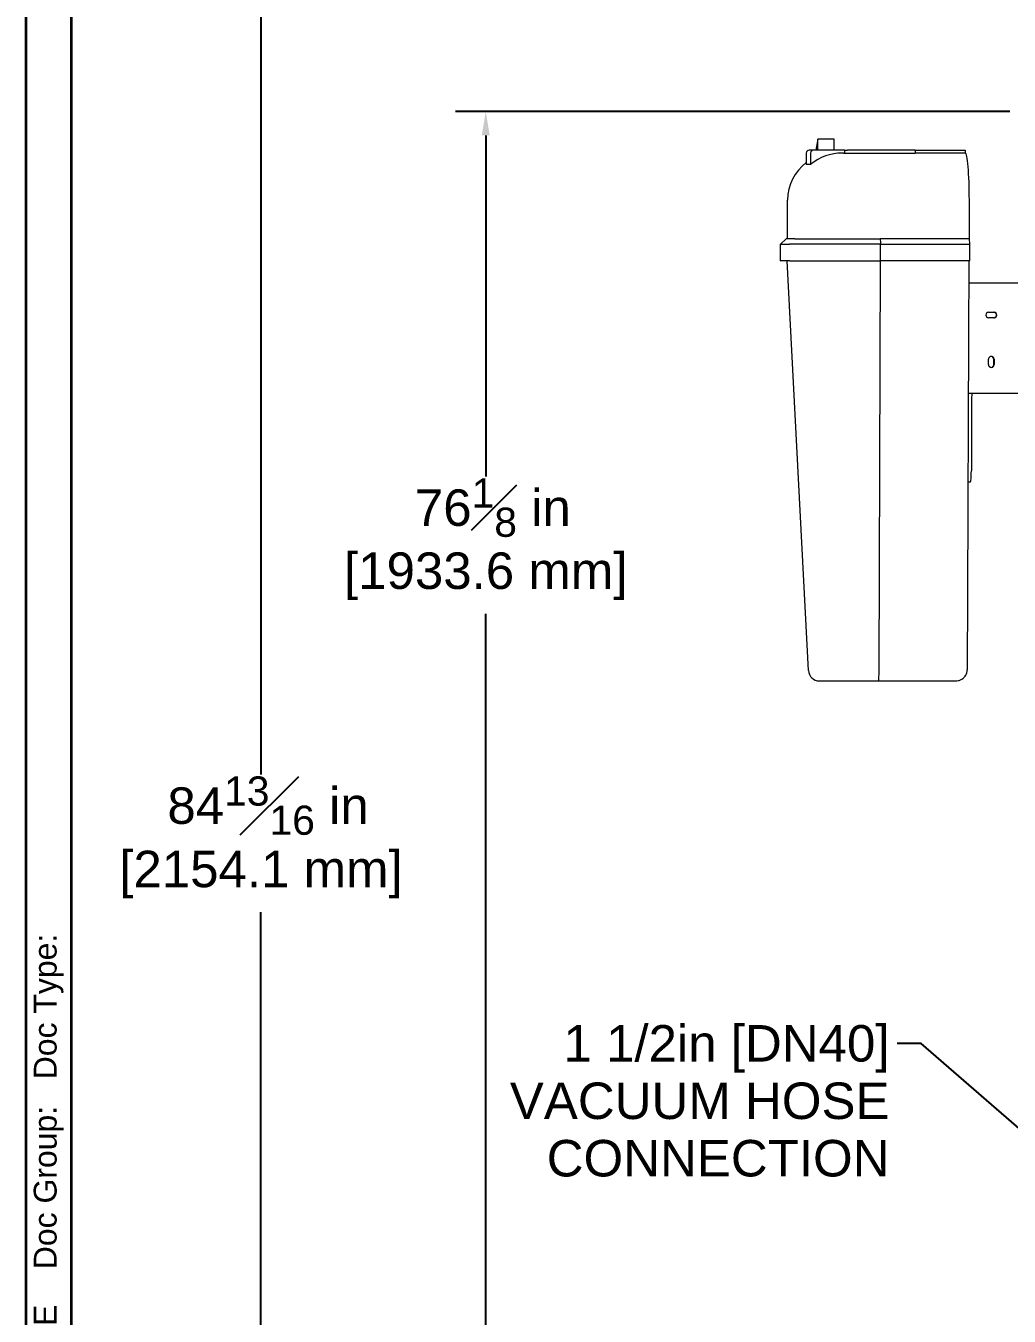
# Model space of a CAD drawing. Header units: inches. Extents: x 14 to 368, y 5 to 236.
# Drawn here: x 13.7 to 58.2, y 59.6 to 117.9 of the extents above; entities that cross this region are included whole.
import ezdxf

# ---------------------------------------------------------------- set-up
doc = ezdxf.new("R2010")
doc.units = ezdxf.units.IN
doc.header["$LTSCALE"] = 11
doc.header["$MEASUREMENT"] = 0
doc.layers.get('0').update_dxf_attribs({"lineweight": 25})
for name, color, linetype, lineweight in [('Border', 7, 'Continuous', 35), ('Dimension (ANSI)', 7, 'Continuous', 25), ('Symbol (ANSI)', 7, 'Continuous', 25), ('Visible (ANSI)', 7, 'Continuous', 50)]:
    doc.layers.add(name, color=color, linetype=linetype, lineweight=lineweight)
doc.styles.add('MEMCOR Medium', font='arial.ttf')
doc.styles.add('Standard A-B-C', font='arial.ttf')
doc.styles.add('Standard D-E', font='arial.ttf')
doc.dimstyles.new('Default (ANSI)', dxfattribs={"dimscale": 11, "dimtxt": 0.15, "dimasz": 0.098425, "dimexe": 0.125, "dimexo": 0.0625, "dimgap": 0.031496, "dimtad": 0, "dimtih": 1, "dimtoh": 1, "dimdec": 4, "dimrnd": 1e-08, "dimzin": 3, "dimdsep": 46, "dimlunit": 5, "dimtxsty": 'MEMCOR Medium', "dimcen": 0.09, "dimdle": 0.393701, "dimclrd": 256, "dimclre": 256, "dimclrt": 256, "dimadec": 0, "dimazin": 1, "dimtfac": 0.8, "dimtofl": 0, "dimtmove": 0, "dimatfit": 3, "dimfxl": 1, "dimfrac": 1, "dimtolj": 1, "dimtzin": 4, "dimlwd": -1, "dimlwe": -1, "dimarcsym": 0})
doc.dimstyles.new('in [mm] D-E NeptuneBenson$7', dxfattribs={"dimscale": 11, "dimtxt": 0.15, "dimasz": 0.098425, "dimexe": 0.125, "dimexo": 0.063, "dimgap": 0.031496, "dimtad": 0, "dimtih": 1, "dimtoh": 1, "dimdec": 4, "dimrnd": 1e-08, "dimzin": 3, "dimdsep": 46, "dimlunit": 5, "dimtxsty": 'Standard D-E', "dimcen": 0.09, "dimdle": 0.393701, "dimclrd": 256, "dimclre": 256, "dimclrt": 256, "dimadec": 1, "dimazin": 1, "dimtfac": 1, "dimtofl": 0, "dimtmove": 0, "dimatfit": 3, "dimfxl": 1, "dimfrac": 1, "dimtolj": 1, "dimtzin": 4, "dimlwd": -1, "dimlwe": -1, "dimarcsym": 0})

# ---------------------------------------------------------------- blocks, each defined once
blk = doc.blocks.new('Borders 22x34_D')
at = {"layer": 'Border'}
for p, q in [((1.25, 21.5), (1.25, 0.5)), ((1.4375, 0.5), (1.4375, 21.3125))]:
    blk.add_line(p, q, dxfattribs=at)
at = {"layer": 'Border', "insert": (1.3437, 3.875), "char_height": 0.094, "attachment_point": 4, "rotation": 90, "style": 'Standard A-B-C'}
blk.add_mtext('\\fArial|b0|i0;{\\H0.0940;BAR = 1" AT PLOT SCALE    Doc Group:   Doc Type: }', dxfattribs=at)
blk = doc.blocks.new('*D19')
at = {"layer": 'Defpoints', "color": 0, "transparency": 16777216}
for p in [(28.005, 122.755), (24.378, 37.946), (57.507, 37.946)]:
    blk.add_point(p, dxfattribs=at)
at = {"layer": 'Dimension (ANSI)', "transparency": 16777216}
for p, q in [((27.317, 122.755), (23.003, 122.755)), ((24.378, 121.672), (24.378, 84.089)), ((24.378, 39.028), (24.378, 77.863)), ((56.819, 37.946), (23.003, 37.946))]:
    blk.add_line(p, q, dxfattribs=at)
for points in [[(24.197, 121.672), (24.558, 121.672), (24.378, 122.755)], [(24.197, 39.028), (24.558, 39.028), (24.378, 37.946)]]:
    blk.add_solid(points, dxfattribs=at)
at = {"layer": 'Dimension (ANSI)', "transparency": 16777216, "char_height": 1.65, "attachment_point": 5, "style": 'MEMCOR Medium'}
for s, insert in [('\\A1; 84{\\H0.8x;\\S13#16;} in', (24.378, 82.685)), ('\\A1;[2154.1 mm]', (24.378, 79.572))]:
    blk.add_mtext(s, dxfattribs=dict(at, insert=insert))
blk = doc.blocks.new('*D20')
at = {"layer": 'Defpoints', "color": 0, "transparency": 16777216}
for p in [(34.537, 114.071), (58.917, 114.071), (57.507, 37.946)]:
    blk.add_point(p, dxfattribs=at)
at = {"layer": 'Dimension (ANSI)', "transparency": 16777216}
for p, q in [((58.229, 114.071), (33.162, 114.071)), ((34.537, 112.988), (34.537, 97.564)), ((34.537, 39.028), (34.537, 91.362)), ((56.819, 37.946), (33.162, 37.946))]:
    blk.add_line(p, q, dxfattribs=at)
for points in [[(34.357, 112.988), (34.717, 112.988), (34.537, 114.071)], [(34.357, 39.028), (34.717, 39.028), (34.537, 37.946)]]:
    blk.add_solid(points, dxfattribs=at)
at = {"layer": 'Dimension (ANSI)', "transparency": 16777216, "char_height": 1.65, "attachment_point": 5, "style": 'MEMCOR Medium'}
for s, insert in [('\\A1; 76{\\H0.8x;\\S1#8;} in', (34.537, 96.16)), ('\\A1;[1933.6 mm]', (34.537, 93.059))]:
    blk.add_mtext(s, dxfattribs=dict(at, insert=insert))

msp = doc.modelspace()

# ---------------------------------------------------------------- linework, layer by layer
at = {"layer": 'Visible (ANSI)', "linetype": 'Continuous', "lineweight": 18}
for p, q in [((49.539222, 112.82051), (49.452066, 112.32051)), ((50.286368, 112.82051), (49.539222, 112.82051)), ((49.539222, 112.32051), (49.539222, 112.82051)), ((50.286368, 112.32051), (50.286368, 112.82051)), ((49.024021, 112.19551), (49.024021, 111.680116)), ((49.337383, 112.32051), (49.155808, 112.32051)), ((49.220122, 112.19551), (49.220122, 111.680116)), ((50.757084, 112.32051), (49.337383, 112.32051)), ((50.700264, 112.19551), (50.652594, 112.19551)), ((50.700264, 112.19551), (50.859744, 112.19551)), ((50.757084, 112.32051), (50.88328, 112.32051)), ((53.947849, 112.32051), (50.88328, 112.32051)), ((53.947849, 112.32051), (56.197697, 112.32051)), ((53.947849, 112.32051), (53.947849, 112.19283)), ((56.20681, 112.19551), (55.086629, 112.19551)), ((56.197697, 112.32051), (56.197697, 112.19551)), ((49.220122, 111.680116), (49.024021, 111.680116)), ((48.177878, 108.32051), (48.177878, 110.07051)), ((56.392828, 108.32051), (56.392828, 110.07051)), ((48.106478, 108.32051), (47.856478, 108.07051)), ((47.870972, 108.07051), (47.856478, 108.07051)), ((47.856478, 107.32051), (47.856478, 108.07051)), ((47.870972, 108.07051), (48.263173, 108.07051)), ((48.106478, 108.32051), (48.120021, 108.32051)), ((48.512222, 108.32051), (48.120021, 108.32051)), ((52.374983, 108.07051), (48.263173, 108.07051)), ((48.512222, 108.32051), (52.365137, 108.32051)), ((56.399078, 108.32051), (52.365137, 108.32051)), ((52.374983, 108.07051), (56.420963, 108.07051)), ((52.374983, 107.32051), (52.374983, 108.07051)), ((56.420963, 108.07051), (56.399078, 108.32051)), ((56.420963, 107.32051), (56.420963, 108.07051)), ((47.856478, 107.32051), (47.870972, 107.32051)), ((48.263173, 107.32051), (47.870972, 107.32051)), ((49.119301, 88.794802), (48.165508, 107.32051)), ((48.263173, 107.32051), (52.374983, 107.32051)), ((52.362754, 107.32051), (52.29904, 88.800828)), ((56.420963, 107.32051), (52.374983, 107.32051)), ((56.364724, 106.32051), (56.373107, 106.32051)), ((56.373107, 106.32051), (56.779364, 106.32051)), ((56.779364, 106.32051), (62.117416, 106.32051)), ((57.260967, 104.99551), (57.510015, 104.99551)), ((57.510015, 104.74551), (57.260967, 104.74551)), ((57.260967, 102.62551), (57.260967, 102.87551)), ((57.493674, 102.62551), (57.493674, 102.87551)), ((57.510015, 102.87551), (57.510015, 102.62551)), ((56.373107, 101.32051), (56.344753, 101.32051)), ((56.779364, 101.32051), (56.373107, 101.32051)), ((62.117416, 101.32051), (56.779364, 101.32051)), ((56.48342, 100.82051), (56.48342, 97.82051)), ((56.328775, 97.32051), (56.439842, 97.32051)), ((52.29904, 88.800828), (52.29904, 88.800789)), ((49.618654, 88.32051), (49.626347, 88.32051)), ((49.626347, 88.32051), (50.061039, 88.32051)), ((50.061039, 88.32051), (52.27036, 88.32051)), ((52.27036, 88.32051), (55.761396, 88.32051))]:
    msp.add_line(p, q, dxfattribs=at)
for centre, radius, start, end in [((50.302878, 110.07051), 2.125, 126.99999788, 180), ((49.618639, 88.82051), 0.5, 182.94725909, 270)]:
    msp.add_arc(centre, radius, start, end, dxfattribs=at)
for centre, major_axis, ratio, start_param, end_param in [((49.155808, 112.19551), (-0.131787, 0), 0.948497958, 4.71238898, 6.283185307), ((49.337383, 112.19551), (0, -0.125), 0.93809087, 3.141592654, 4.71238898), ((50.652594, 110.07051), (-2.194083, 0), 0.968514006, 4.71238898, 5.423769118), ((50.757084, 112.19551), (0, -0.125), 0.094418721, 1.570796327, 3.141592654), ((55.086629, 110.07051), (-22.679426, 0), 0.093697255, 4.71238898, 4.762622148), ((56.20681, 110.07051), (0, 2.125), 0.087537913, 4.71238898, 6.283185307), ((57.260967, 104.87051), (0, -0.125), 0.996194698, 3.141592654, 6.283185307), ((57.493674, 104.87051), (0, -0.125), 0.996194698, 0, 3.141592654), ((57.510015, 104.87051), (0, 0.125), 0.996194698, 3.141592654, 6.283185307), ((57.385491, 102.87551), (0, 0.125), 0.996194698, 4.71238898, 7.853981634), ((57.369149, 102.87551), (0, 0.125), 0.996194698, 4.71238898, 6.217521632), ((57.385491, 102.62551), (0, -0.125), 0.996194698, 4.71238898, 7.853981634), ((57.369149, 102.62551), (0, -0.125), 0.996194698, 0.065663675, 1.570796327), ((56.526998, 100.82051), (0, 0.5), 0.087155743, 0, 1.570796327), ((56.439842, 97.82051), (0, -0.5), 0.087155743, 0, 1.570796327), ((55.794954, 88.821699), (0.442964, 0.231803), 0.999251414, 5.751624453, 5.797385948)]:
    msp.add_ellipse(centre, major_axis=major_axis, ratio=ratio, start_param=start_param, end_param=end_param, dxfattribs=at)
for points in [[(50.859744, 112.19551), (50.867325, 112.19551), (50.875222, 112.194603), (50.88328, 112.191638)], [(52.159402, 112.190698), (52.256342, 112.189693), (52.3574, 112.188682), (52.462107, 112.188119)], [(52.365137, 108.32051), (52.368483, 108.237208), (52.371765, 108.153815), (52.374983, 108.07051)]]:
    msp.add_open_spline(points, degree=3, dxfattribs=at)
for points, knots in [([(50.88328, 112.191638), (50.884827, 112.191053), (50.888214, 112.190483), (50.905651, 112.188773), (50.927068, 112.187997), (50.997643, 112.187073), (51.056627, 112.187546), (51.244943, 112.189527), (51.400848, 112.191332), (51.717425, 112.193108), (51.940136, 112.193301), (52.159402, 112.190698)], [-71.641860366, -71.641860366, -71.641860366, -71.641860366, -71.404314925, -71.404314925, -70.85251163, -70.85251163, -69.950717986, -69.950717986, -68.021546725, -68.021546725, -64.744764236, -64.744764236, -64.744764236, -64.744764236]), ([(52.462107, 112.188119), (52.584153, 112.187647), (52.703969, 112.187359), (52.818818, 112.187359), (52.945607, 112.187359), (53.074281, 112.187675), (53.20394, 112.188176)], [28.615660727, 28.615660727, 28.615660727, 28.615660727, 29.490830428, 29.490830428, 29.490830428, 30.456978839, 30.456978839, 30.456978839, 30.456978839]), ([(53.20394, 112.188176), (53.368376, 112.188881), (53.534396, 112.189903), (53.782865, 112.19165), (53.865505, 112.192268), (53.947849, 112.19283)], [0.966148411, 0.966148411, 0.966148411, 0.966148411, 2.191429059, 2.191429059, 2.802720713, 2.802720713, 2.802720713, 2.802720713]), ([(56.368718, 107.32051), (56.363792, 106.087143), (56.358866, 104.853777), (56.349013, 102.387043), (56.344086, 101.153677), (56.334233, 98.686943), (56.329307, 97.453577), (56.319453, 94.986843), (56.314527, 93.753477), (56.304673, 91.286744), (56.299746, 90.053377), (56.294819, 88.820011)], [-48.297403492, -48.297403492, -48.297403492, -48.297403492, -38.889284634, -38.889284634, -29.481165776, -29.481165776, -20.073046918, -20.073046918, -10.664928059, -10.664928059, -1.256809201, -1.256809201, -1.256809201, -1.256809201]), ([(52.29904, 88.800789), (52.298897, 88.735762), (52.29805, 88.67186), (52.295023, 88.553475), (52.292871, 88.500129), (52.287484, 88.411115), (52.284299, 88.376309), (52.277504, 88.331667), (52.273994, 88.320603), (52.27039, 88.32051), (52.270375, 88.32051), (52.27036, 88.32051)], [0, 0, 0, 0, 0.495890797, 0.495890797, 0.991923609, 0.991923609, 1.488224852, 1.488224852, 1.949323594, 1.949323594, 1.951269636, 1.951269636, 1.951269636, 1.951269636]), ([(55.761396, 88.32051), (55.806681, 88.32051), (55.852191, 88.325895), (55.941687, 88.347911), (55.985979, 88.364591), (56.071291, 88.41085), (56.112644, 88.440593), (56.188016, 88.515856), (56.222035, 88.561419), (56.267982, 88.657327), (56.282854, 88.704073), (56.29206, 88.767922), (56.293477, 88.78254), (56.294205, 88.797156)], [-0.002011235, -0.002011235, -0.002011235, -0.002011235, 0.35938223, 0.35938223, 0.720775695, 0.720775695, 1.082169161, 1.082169161, 1.443562626, 1.443562626, 1.723052986, 1.723052986, 1.804956091, 1.804956091, 1.804956091, 1.804956091])]:
    msp.add_open_spline(points, degree=3, knots=knots, dxfattribs=at)

# ---------------------------------------------------------------- block references
at = {"xscale": 11, "yscale": 11, "zscale": 11}
msp.add_blockref('Borders 22x34_D', (0, 0), dxfattribs=at)

# ---------------------------------------------------------------- texts
at = {"layer": 'Symbol (ANSI)', "insert": (52.784266, 72.759154), "char_height": 1.65000005, "width": 17.16654085, "attachment_point": 3, "line_spacing_factor": 0.944221, "style": 'Standard D-E'}
msp.add_mtext('\\fArial|b0|i0;1 1/2in [DN40] \\P\\fArial|b0|i0;VACUUM HOSE\\P\\fArial|b0|i0;CONNECTION\\P', dxfattribs=at)

# ---------------------------------------------------------------- dimensions: what is measured, and where the dimension line sits
at = {"layer": 'Dimension (ANSI)'}
for base, p1, p2, text, picture, middle in [((24.377818, 37.94551), (28.00494, 122.75451), (57.506769, 37.94551), ' <> in\\X[2154.1 mm]', '*D19', (24.377818, 80.976007)), ((34.536966, 114.07051), (57.506769, 37.94551), (58.91674, 114.07051), ' <> in\\X[1933.6 mm]', '*D20', (34.536966, 94.462635))]:
    dim = msp.add_linear_dim(base=base, p1=p1, p2=p2, angle=90, text=text, dimstyle='Default (ANSI)', override={"dimgap": 0.031496, "dimdec": 4, "dimpost": '', "dimtol": 0, "dimlim": 0, "dimtp": 0, "dimtm": 0, "dimtdec": 2, "dimatfit": 1}, dxfattribs=at)
    dim.commit()
    dim.dimension.update_dxf_attribs({"geometry": picture, "text_midpoint": middle, "dimtype": 160})

# ---------------------------------------------------------------- leaders
at = {"layer": 'Symbol (ANSI)', "annotation_type": 0, "has_hookline": 1, "hookline_direction": 1, "text_width": 17.027866}
msp.add_leader([(62.607566, 64.631567), (54.2134, 71.934154), (53.130723, 71.934154)], dimstyle='in [mm] D-E NeptuneBenson$7', override={"dimtad": 0}, dxfattribs=at)

doc.saveas('drawing.dxf')
